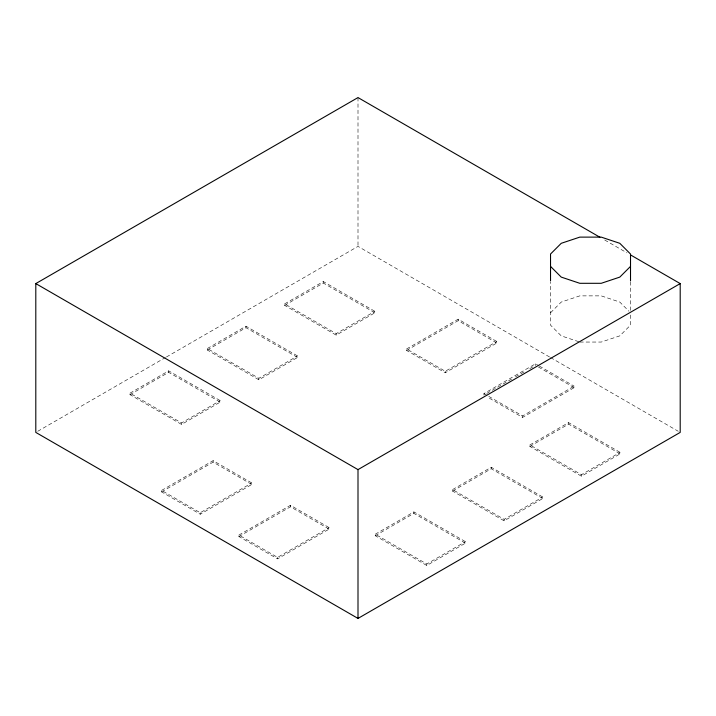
<?xml version="1.0" encoding="UTF-8"?>
<svg xmlns="http://www.w3.org/2000/svg" width="716" height="716" viewBox="0 0 716 716"><rect width="100%" height="100%" fill="white"/><g stroke="black" fill="none" stroke-linecap="round" stroke-linejoin="round"><path stroke-width="0.54" stroke-dasharray="3.58 2.69" d="M550.532 312.776L561.246 302.062L579.808 295.869L601.234 295.869L619.796 302.062L628.979 311.245M37.733 431.292L165.45 357.553M166.425 356.998L358 246.385L549.575 356.998M129.999 393.173L168.663 370.852L220.215 400.611L220.215 402.106L181.551 424.427L129.999 394.659L129.999 393.173L181.551 422.932L220.215 400.611M207.327 348.531L245.991 326.21L297.543 355.968L297.543 357.454L258.879 379.784L207.327 350.017L207.327 348.531L258.879 378.29L297.543 355.968M284.655 303.879L323.319 281.558L374.871 311.326L374.871 312.811L336.207 335.133L284.655 305.374L284.655 303.879L336.207 333.647L374.871 311.326M129.999 394.659L168.663 372.338L220.215 402.106M207.327 350.017L245.991 327.695L297.543 357.454M284.655 305.374L323.319 283.053L374.871 312.811M161.583 490.415L213.135 460.648L251.799 482.969L251.799 484.455L200.247 514.222L161.583 491.901L161.583 490.415L200.247 512.737L251.799 482.969M406.607 348.952L458.159 319.184L496.823 341.505L496.823 343L445.271 372.759L406.607 350.437L406.607 348.952L445.271 371.273L496.823 341.505M161.583 491.901L213.135 462.133L251.799 484.455M406.607 350.437L458.159 320.67L496.823 343M238.911 535.058L290.463 505.29L329.127 527.611L329.127 529.106L277.575 558.865L238.911 536.544L238.911 535.058L277.575 557.379L329.127 527.611M511.618 379.095L483.935 395.08L483.935 393.594L535.487 363.826L538.387 365.5M238.911 536.544L290.463 506.785L329.127 529.106M515.439 376.893L524.031 371.935M529.759 368.624L535.487 365.321L535.487 363.826M488.768 396.387L522.599 415.915L574.151 386.157L574.151 387.642L522.599 417.401L487.802 397.317M375.238 534.226L413.902 511.904L465.454 541.672L465.454 543.158L426.79 565.479L375.238 535.72L375.238 534.226L426.79 563.993L465.454 541.672M452.566 489.583L491.23 467.262L542.782 497.02L542.782 498.515L504.118 520.836L452.566 491.069L452.566 489.583L504.118 519.351L542.782 497.02M529.894 444.94L568.558 422.619L620.11 452.378L620.11 453.863L581.446 476.194L529.894 446.426L529.894 444.94L581.446 474.699L620.11 452.378M375.238 535.72L413.902 513.39L465.454 543.158M452.566 491.069L491.23 468.747L542.782 498.515M529.894 446.426L568.558 424.105L620.11 453.863M579.808 342.051L601.234 342.051L619.796 335.867L630.519 325.145L630.519 313.805M578.779 341.702L561.246 335.867L550.532 325.145L550.532 281.737M604.734 240.021L626.983 252.864M550.55 357.553L678.267 431.292M539.354 366.064L574.151 386.157M538.387 366.995L574.151 387.642M483.935 393.594L487.802 395.823M630.519 281.737L630.519 312.955M581.446 474.699L581.446 476.194M568.558 422.619L568.558 424.105M522.599 415.915L522.599 417.401M504.118 519.351L504.118 520.836M491.23 467.262L491.23 468.747M458.159 319.184L458.159 320.67M445.271 371.273L445.271 372.759M426.79 563.993L426.79 565.479M413.902 511.904L413.902 513.39M358 97.573L358 246.385M336.207 333.647L336.207 335.133M323.319 281.558L323.319 283.053M290.463 505.29L290.463 506.785M277.575 557.379L277.575 558.865M258.879 378.29L258.879 379.784M245.991 326.21L245.991 327.695M213.135 460.648L213.135 462.133M200.247 512.737L200.247 514.222M181.551 422.932L181.551 424.427M168.663 370.852L168.663 372.338"/><path stroke-width="1.07" d="M630.519 266.397L619.796 277.11L601.234 283.303L579.808 283.303L561.246 277.11L550.532 266.397M630.85 255.102L680.2 283.59L680.2 432.41L358 618.427L35.8 432.41L35.8 283.59L358 97.573L599.892 237.229M35.8 283.59L358 469.615L680.2 283.59M630.519 280.806L630.519 254.028L619.796 243.306L601.234 237.121L579.808 237.121L561.246 243.306L550.532 254.028L550.532 280.806M358 469.615L358 618.427"/></g></svg>
